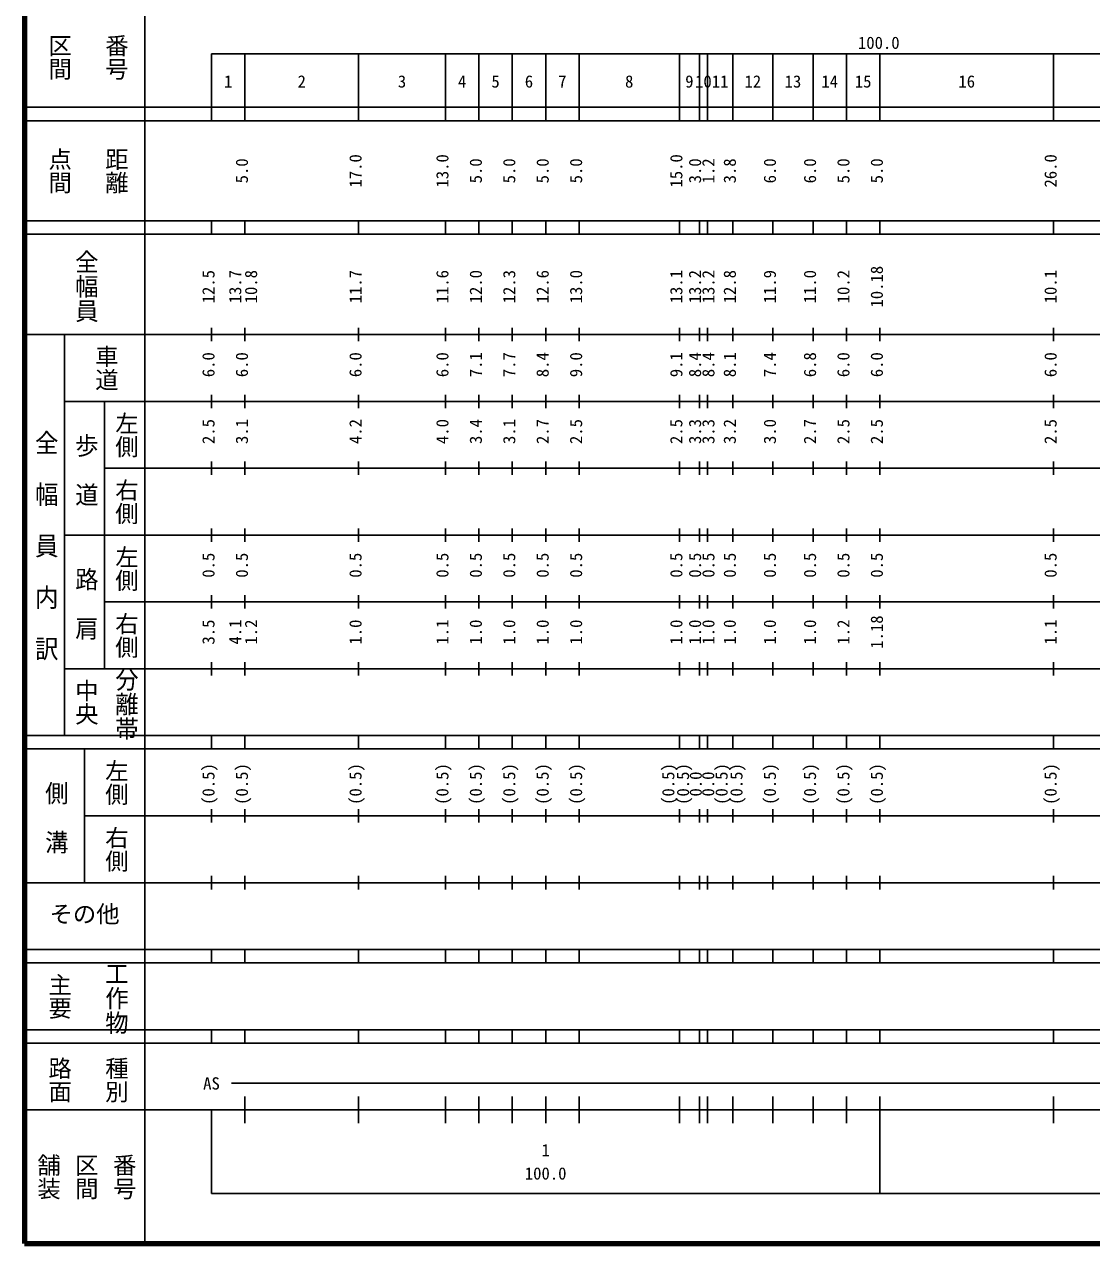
# Model space of a CAD drawing. Units: millimetres on the paper. Extents: x 40 to 680, y 20 to 380.
# Drawn here: x 40 to 199.7, y 20 to 202.4 of the extents above; entities that cross this region are included whole.
import ezdxf
from ezdxf.enums import TextEntityAlignment as Align

# ---------------------------------------------------------------- set-up
doc = ezdxf.new("R2010")
doc.units = ezdxf.units.MM
doc.layers.add('M-TTL', color=2, linetype='Continuous', lineweight=140)
doc.layers.add('M-TTL-BAND', color=7, linetype='Continuous', lineweight=25)
doc.styles.add('@ＭＳ ゴシック', font='')
doc.styles.add('ＭＳ ゴシック', font='')
doc.styles.get('@ＭＳ ゴシック').set_extended_font_data('@MS Gothic')
doc.styles.get('ＭＳ ゴシック').set_extended_font_data('MS Gothic')

msp = doc.modelspace()

# ---------------------------------------------------------------- linework, layer by layer
at = {"layer": 'M-TTL'}
for p, q in [((40, 380), (40, 20)), ((40, 20), (680, 20))]:
    msp.add_line(p, q, dxfattribs=at)
at = {"layer": 'M-TTL-BAND'}
for p, q in [((58, 370), (58, 20)), ((68, 198), (579, 198)), ((68, 198), (68, 188)), ((73, 188), (73, 198)), ((90, 188), (90, 198)), ((103, 188), (103, 198)), ((108, 188), (108, 198)), ((113, 188), (113, 198)), ((118, 188), (118, 198)), ((123, 188), (123, 198)), ((138, 188), (138, 198)), ((141, 188), (141, 198)), ((142.2, 188), (142.2, 198)), ((146, 188), (146, 198)), ((152, 188), (152, 198)), ((158, 188), (158, 198)), ((163, 188), (163, 198)), ((168, 188), (168, 198)), ((194, 188), (194, 198)), ((40, 190), (579, 190)), ((40, 188), (579, 188)), ((40, 173), (579, 173)), ((68, 171), (68, 173)), ((73, 171), (73, 173)), ((90, 171), (90, 173)), ((103, 171), (103, 173)), ((108, 171), (108, 173)), ((113, 171), (113, 173)), ((118, 171), (118, 173)), ((123, 171), (123, 173)), ((138, 171), (138, 173)), ((141, 171), (141, 173)), ((142.2, 171), (142.2, 173)), ((146, 171), (146, 173)), ((152, 171), (152, 173)), ((158, 171), (158, 173)), ((163, 171), (163, 173)), ((168, 171), (168, 173)), ((194, 171), (194, 173)), ((40, 171), (579, 171)), ((68, 155), (68, 157)), ((73, 155), (73, 157)), ((90, 155), (90, 157)), ((103, 155), (103, 157)), ((108, 155), (108, 157)), ((113, 155), (113, 157)), ((118, 155), (118, 157)), ((123, 155), (123, 157)), ((138, 155), (138, 157)), ((141, 155), (141, 157)), ((142.2, 155), (142.2, 157)), ((146, 155), (146, 157)), ((152, 155), (152, 157)), ((158, 155), (158, 157)), ((163, 155), (163, 157)), ((168, 155), (168, 157)), ((194, 155), (194, 157)), ((40, 156), (579, 156)), ((46, 96), (46, 156)), ((46, 146), (579, 146)), ((52, 146), (52, 106)), ((68, 145), (68, 147)), ((73, 145), (73, 147)), ((90, 145), (90, 147)), ((103, 145), (103, 147)), ((108, 145), (108, 147)), ((113, 145), (113, 147)), ((118, 145), (118, 147)), ((123, 145), (123, 147)), ((138, 145), (138, 147)), ((141, 145), (141, 147)), ((142.2, 145), (142.2, 147)), ((146, 145), (146, 147)), ((152, 145), (152, 147)), ((158, 145), (158, 147)), ((163, 145), (163, 147)), ((168, 145), (168, 147)), ((194, 145), (194, 147)), ((68, 135), (68, 137)), ((73, 135), (73, 137)), ((90, 135), (90, 137)), ((103, 135), (103, 137)), ((108, 135), (108, 137)), ((113, 135), (113, 137)), ((118, 135), (118, 137)), ((123, 135), (123, 137)), ((138, 135), (138, 137)), ((141, 135), (141, 137)), ((142.2, 135), (142.2, 137)), ((146, 135), (146, 137)), ((152, 135), (152, 137)), ((158, 135), (158, 137)), ((163, 135), (163, 137)), ((168, 135), (168, 137)), ((194, 135), (194, 137)), ((52, 136), (579, 136)), ((46, 126), (579, 126)), ((68, 125), (68, 127)), ((73, 125), (73, 127)), ((90, 125), (90, 127)), ((103, 125), (103, 127)), ((108, 125), (108, 127)), ((113, 125), (113, 127)), ((118, 125), (118, 127)), ((123, 125), (123, 127)), ((138, 125), (138, 127)), ((141, 125), (141, 127)), ((142.2, 125), (142.2, 127)), ((146, 125), (146, 127)), ((152, 125), (152, 127)), ((158, 125), (158, 127)), ((163, 125), (163, 127)), ((168, 125), (168, 127)), ((194, 125), (194, 127)), ((68, 115), (68, 117)), ((73, 115), (73, 117)), ((90, 115), (90, 117)), ((103, 115), (103, 117)), ((108, 115), (108, 117)), ((113, 115), (113, 117)), ((118, 115), (118, 117)), ((123, 115), (123, 117)), ((138, 115), (138, 117)), ((141, 115), (141, 117)), ((142.2, 115), (142.2, 117)), ((146, 115), (146, 117)), ((152, 115), (152, 117)), ((158, 115), (158, 117)), ((163, 115), (163, 117)), ((168, 115), (168, 117)), ((194, 115), (194, 117)), ((52, 116), (579, 116)), ((46, 106), (579, 106)), ((68, 105), (68, 107)), ((73, 105), (73, 107)), ((90, 105), (90, 107)), ((103, 105), (103, 107)), ((108, 105), (108, 107)), ((113, 105), (113, 107)), ((118, 105), (118, 107)), ((123, 105), (123, 107)), ((138, 105), (138, 107)), ((141, 105), (141, 107)), ((142.2, 105), (142.2, 107)), ((146, 105), (146, 107)), ((152, 105), (152, 107)), ((158, 105), (158, 107)), ((163, 105), (163, 107)), ((168, 105), (168, 107)), ((194, 105), (194, 107)), ((40, 96), (579, 96)), ((68, 94), (68, 96)), ((73, 94), (73, 96)), ((90, 94), (90, 96)), ((103, 94), (103, 96)), ((108, 94), (108, 96)), ((113, 94), (113, 96)), ((118, 94), (118, 96)), ((123, 94), (123, 96)), ((138, 94), (138, 96)), ((141, 94), (141, 96)), ((142.2, 94), (142.2, 96)), ((146, 94), (146, 96)), ((152, 94), (152, 96)), ((158, 94), (158, 96)), ((163, 94), (163, 96)), ((168, 94), (168, 96)), ((194, 94), (194, 96)), ((40, 94), (579, 94)), ((49, 94), (49, 74)), ((49, 84), (579, 84)), ((68, 83), (68, 85)), ((73, 83), (73, 85)), ((90, 83), (90, 85)), ((103, 83), (103, 85)), ((108, 83), (108, 85)), ((113, 83), (113, 85)), ((118, 83), (118, 85)), ((123, 83), (123, 85)), ((138, 83), (138, 85)), ((141, 83), (141, 85)), ((142.2, 83), (142.2, 85)), ((146, 83), (146, 85)), ((152, 83), (152, 85)), ((158, 83), (158, 85)), ((163, 83), (163, 85)), ((168, 83), (168, 85)), ((194, 83), (194, 85)), ((68, 73), (68, 75)), ((73, 73), (73, 75)), ((90, 73), (90, 75)), ((103, 73), (103, 75)), ((108, 73), (108, 75)), ((113, 73), (113, 75)), ((118, 73), (118, 75)), ((123, 73), (123, 75)), ((138, 73), (138, 75)), ((141, 73), (141, 75)), ((142.2, 73), (142.2, 75)), ((146, 73), (146, 75)), ((152, 73), (152, 75)), ((158, 73), (158, 75)), ((163, 73), (163, 75)), ((168, 73), (168, 75)), ((194, 73), (194, 75)), ((40, 74), (579, 74)), ((40, 64), (579, 64)), ((68, 62), (68, 64)), ((73, 62), (73, 64)), ((90, 62), (90, 64)), ((103, 62), (103, 64)), ((108, 62), (108, 64)), ((113, 62), (113, 64)), ((118, 62), (118, 64)), ((123, 62), (123, 64)), ((138, 62), (138, 64)), ((141, 62), (141, 64)), ((142.2, 62), (142.2, 64)), ((146, 62), (146, 64)), ((152, 62), (152, 64)), ((158, 62), (158, 64)), ((163, 62), (163, 64)), ((168, 62), (168, 64)), ((194, 62), (194, 64)), ((40, 62), (579, 62)), ((40, 52), (579, 52)), ((68, 50), (68, 52)), ((73, 50), (73, 52)), ((90, 50), (90, 52)), ((103, 50), (103, 52)), ((108, 50), (108, 52)), ((113, 50), (113, 52)), ((118, 50), (118, 52)), ((123, 50), (123, 52)), ((138, 50), (138, 52)), ((141, 50), (141, 52)), ((142.2, 50), (142.2, 52)), ((146, 50), (146, 52)), ((152, 50), (152, 52)), ((158, 50), (158, 52)), ((163, 50), (163, 52)), ((168, 50), (168, 52)), ((194, 50), (194, 52)), ((40, 50), (579, 50)), ((71, 44), (564, 44)), ((73, 38), (73, 42)), ((90, 38), (90, 42)), ((103, 38), (103, 42)), ((108, 38), (108, 42)), ((113, 38), (113, 42)), ((118, 38), (118, 42)), ((123, 38), (123, 42)), ((138, 38), (138, 42)), ((141, 38), (141, 42)), ((142.2, 38), (142.2, 42)), ((146, 38), (146, 42)), ((152, 38), (152, 42)), ((158, 38), (158, 42)), ((163, 38), (163, 42)), ((168, 27.5), (168, 42)), ((194, 38), (194, 42)), ((40, 40), (579, 40)), ((68, 40), (68, 27.5)), ((68, 27.5), (579, 27.5))]:
    msp.add_line(p, q, dxfattribs=at)

# ---------------------------------------------------------------- texts
for s, height, rotation, style, p in [('番号', 2.566, 270, '@ＭＳ ゴシック', (51.75, 201)), ('区間', 2.566, 270, '@ＭＳ ゴシック', (43.25, 201)), ('点間', 2.566, 270, '@ＭＳ ゴシック', (43.25, 184)), ('距離', 2.566, 270, '@ＭＳ ゴシック', (51.75, 184)), ('17.0', 1.833, 90, 'ＭＳ ゴシック', (91, 178)), ('13.0', 1.833, 90, 'ＭＳ ゴシック', (104, 178)), ('15.0', 1.833, 90, 'ＭＳ ゴシック', (139, 178)), ('26.0', 1.833, 90, 'ＭＳ ゴシック', (195, 178)), ('5.0', 1.833, 90, 'ＭＳ ゴシック', (74, 178.625)), ('5.0', 1.833, 90, 'ＭＳ ゴシック', (109, 178.625)), ('5.0', 1.833, 90, 'ＭＳ ゴシック', (114, 178.625)), ('5.0', 1.833, 90, 'ＭＳ ゴシック', (119, 178.625)), ('5.0', 1.833, 90, 'ＭＳ ゴシック', (124, 178.625)), ('3.0', 1.833, 90, 'ＭＳ ゴシック', (141.8, 178.625)), ('1.2', 1.833, 90, 'ＭＳ ゴシック', (143.8, 178.625)), ('3.8', 1.833, 90, 'ＭＳ ゴシック', (147, 178.625)), ('6.0', 1.833, 90, 'ＭＳ ゴシック', (153, 178.625)), ('6.0', 1.833, 90, 'ＭＳ ゴシック', (159, 178.625)), ('5.0', 1.833, 90, 'ＭＳ ゴシック', (164, 178.625)), ('5.0', 1.833, 90, 'ＭＳ ゴシック', (169, 178.625)), ('10.18', 1.833, 90, 'ＭＳ ゴシック', (169, 160.049)), ('12.5', 1.833, 90, 'ＭＳ ゴシック', (69, 160.674)), ('13.7', 1.833, 90, 'ＭＳ ゴシック', (73, 160.674)), ('10.8', 1.833, 90, 'ＭＳ ゴシック', (75.37, 160.674)), ('11.7', 1.833, 90, 'ＭＳ ゴシック', (91, 160.674)), ('11.6', 1.833, 90, 'ＭＳ ゴシック', (104, 160.674)), ('12.0', 1.833, 90, 'ＭＳ ゴシック', (109, 160.674)), ('12.3', 1.833, 90, 'ＭＳ ゴシック', (114, 160.674)), ('12.6', 1.833, 90, 'ＭＳ ゴシック', (119, 160.674)), ('13.0', 1.833, 90, 'ＭＳ ゴシック', (124, 160.674)), ('13.1', 1.833, 90, 'ＭＳ ゴシック', (139, 160.674)), ('13.2', 1.833, 90, 'ＭＳ ゴシック', (141.8, 160.674)), ('13.2', 1.833, 90, 'ＭＳ ゴシック', (143.8, 160.674)), ('12.8', 1.833, 90, 'ＭＳ ゴシック', (147, 160.674)), ('11.9', 1.833, 90, 'ＭＳ ゴシック', (153, 160.674)), ('11.0', 1.833, 90, 'ＭＳ ゴシック', (159, 160.674)), ('10.2', 1.833, 90, 'ＭＳ ゴシック', (164, 160.674)), ('10.1', 1.833, 90, 'ＭＳ ゴシック', (195, 160.674)), ('車道', 2.566, 270, '@ＭＳ ゴシック', (50.25, 154.5)), ('6.0', 1.833, 90, 'ＭＳ ゴシック', (69, 149.625)), ('6.0', 1.833, 90, 'ＭＳ ゴシック', (74, 149.625)), ('6.0', 1.833, 90, 'ＭＳ ゴシック', (91, 149.625)), ('6.0', 1.833, 90, 'ＭＳ ゴシック', (104, 149.625)), ('7.1', 1.833, 90, 'ＭＳ ゴシック', (109, 149.625)), ('7.7', 1.833, 90, 'ＭＳ ゴシック', (114, 149.625)), ('8.4', 1.833, 90, 'ＭＳ ゴシック', (119, 149.625)), ('9.0', 1.833, 90, 'ＭＳ ゴシック', (124, 149.625)), ('9.1', 1.833, 90, 'ＭＳ ゴシック', (139, 149.625)), ('8.4', 1.833, 90, 'ＭＳ ゴシック', (141.8, 149.625)), ('8.4', 1.833, 90, 'ＭＳ ゴシック', (143.8, 149.625)), ('8.1', 1.833, 90, 'ＭＳ ゴシック', (147, 149.625)), ('7.4', 1.833, 90, 'ＭＳ ゴシック', (153, 149.625)), ('6.8', 1.833, 90, 'ＭＳ ゴシック', (159, 149.625)), ('6.0', 1.833, 90, 'ＭＳ ゴシック', (164, 149.625)), ('6.0', 1.833, 90, 'ＭＳ ゴシック', (169, 149.625)), ('6.0', 1.833, 90, 'ＭＳ ゴシック', (195, 149.625)), ('左側', 2.566, 270, '@ＭＳ ゴシック', (53.25, 144.5)), ('2.5', 1.833, 90, 'ＭＳ ゴシック', (69, 139.625)), ('3.1', 1.833, 90, 'ＭＳ ゴシック', (74, 139.625)), ('4.2', 1.833, 90, 'ＭＳ ゴシック', (91, 139.625)), ('4.0', 1.833, 90, 'ＭＳ ゴシック', (104, 139.625)), ('3.4', 1.833, 90, 'ＭＳ ゴシック', (109, 139.625)), ('3.1', 1.833, 90, 'ＭＳ ゴシック', (114, 139.625)), ('2.7', 1.833, 90, 'ＭＳ ゴシック', (119, 139.625)), ('2.5', 1.833, 90, 'ＭＳ ゴシック', (124, 139.625)), ('2.5', 1.833, 90, 'ＭＳ ゴシック', (139, 139.625)), ('3.3', 1.833, 90, 'ＭＳ ゴシック', (141.8, 139.625)), ('3.3', 1.833, 90, 'ＭＳ ゴシック', (143.8, 139.625)), ('3.2', 1.833, 90, 'ＭＳ ゴシック', (147, 139.625)), ('3.0', 1.833, 90, 'ＭＳ ゴシック', (153, 139.625)), ('2.7', 1.833, 90, 'ＭＳ ゴシック', (159, 139.625)), ('2.5', 1.833, 90, 'ＭＳ ゴシック', (164, 139.625)), ('2.5', 1.833, 90, 'ＭＳ ゴシック', (169, 139.625)), ('2.5', 1.833, 90, 'ＭＳ ゴシック', (195, 139.625)), ('右側', 2.566, 270, '@ＭＳ ゴシック', (53.25, 134.5)), ('左側', 2.566, 270, '@ＭＳ ゴシック', (53.25, 124.5)), ('0.5', 1.833, 90, 'ＭＳ ゴシック', (69, 119.625)), ('0.5', 1.833, 90, 'ＭＳ ゴシック', (74, 119.625)), ('0.5', 1.833, 90, 'ＭＳ ゴシック', (91, 119.625)), ('0.5', 1.833, 90, 'ＭＳ ゴシック', (104, 119.625)), ('0.5', 1.833, 90, 'ＭＳ ゴシック', (109, 119.625)), ('0.5', 1.833, 90, 'ＭＳ ゴシック', (114, 119.625)), ('0.5', 1.833, 90, 'ＭＳ ゴシック', (119, 119.625)), ('0.5', 1.833, 90, 'ＭＳ ゴシック', (124, 119.625)), ('0.5', 1.833, 90, 'ＭＳ ゴシック', (139, 119.625)), ('0.5', 1.833, 90, 'ＭＳ ゴシック', (141.8, 119.625)), ('0.5', 1.833, 90, 'ＭＳ ゴシック', (143.8, 119.625)), ('0.5', 1.833, 90, 'ＭＳ ゴシック', (147, 119.625)), ('0.5', 1.833, 90, 'ＭＳ ゴシック', (153, 119.625)), ('0.5', 1.833, 90, 'ＭＳ ゴシック', (159, 119.625)), ('0.5', 1.833, 90, 'ＭＳ ゴシック', (164, 119.625)), ('0.5', 1.833, 90, 'ＭＳ ゴシック', (169, 119.625)), ('0.5', 1.833, 90, 'ＭＳ ゴシック', (195, 119.625)), ('右側', 2.566, 270, '@ＭＳ ゴシック', (53.25, 114.5)), ('3.5', 1.833, 90, 'ＭＳ ゴシック', (69, 109.625)), ('4.1', 1.833, 90, 'ＭＳ ゴシック', (73, 109.625)), ('1.2', 1.833, 90, 'ＭＳ ゴシック', (75.37, 109.625)), ('1.0', 1.833, 90, 'ＭＳ ゴシック', (91, 109.625)), ('1.1', 1.833, 90, 'ＭＳ ゴシック', (104, 109.625)), ('1.0', 1.833, 90, 'ＭＳ ゴシック', (109, 109.625)), ('1.0', 1.833, 90, 'ＭＳ ゴシック', (114, 109.625)), ('1.0', 1.833, 90, 'ＭＳ ゴシック', (119, 109.625)), ('1.0', 1.833, 90, 'ＭＳ ゴシック', (124, 109.625)), ('1.0', 1.833, 90, 'ＭＳ ゴシック', (139, 109.625)), ('1.0', 1.833, 90, 'ＭＳ ゴシック', (141.8, 109.625)), ('1.0', 1.833, 90, 'ＭＳ ゴシック', (143.8, 109.625)), ('1.0', 1.833, 90, 'ＭＳ ゴシック', (147, 109.625)), ('1.0', 1.833, 90, 'ＭＳ ゴシック', (153, 109.625)), ('1.0', 1.833, 90, 'ＭＳ ゴシック', (159, 109.625)), ('1.2', 1.833, 90, 'ＭＳ ゴシック', (164, 109.625)), ('1.18', 1.833, 90, 'ＭＳ ゴシック', (169, 109)), ('1.1', 1.833, 90, 'ＭＳ ゴシック', (195, 109.625)), ('中央', 2.566, 270, '@ＭＳ ゴシック', (47.25, 104.5)), ('左側', 2.566, 270, '@ＭＳ ゴシック', (51.75, 92.5)), ('(0.5)', 1.833, 90, 'ＭＳ ゴシック', (69, 85.639)), ('(0.5)', 1.833, 90, 'ＭＳ ゴシック', (74, 85.639)), ('(0.5)', 1.833, 90, 'ＭＳ ゴシック', (91, 85.639)), ('(0.5)', 1.833, 90, 'ＭＳ ゴシック', (104, 85.639)), ('(0.5)', 1.833, 90, 'ＭＳ ゴシック', (109, 85.639)), ('(0.5)', 1.833, 90, 'ＭＳ ゴシック', (114, 85.639)), ('(0.5)', 1.833, 90, 'ＭＳ ゴシック', (119, 85.639)), ('(0.5)', 1.833, 90, 'ＭＳ ゴシック', (124, 85.639)), ('(0.5)', 1.833, 90, 'ＭＳ ゴシック', (137.8, 85.639)), ('(0.5)', 1.833, 90, 'ＭＳ ゴシック', (140, 85.639)), ('(0.5)', 1.833, 90, 'ＭＳ ゴシック', (145.77, 85.639)), ('(0.5)', 1.833, 90, 'ＭＳ ゴシック', (148, 85.639)), ('(0.5)', 1.833, 90, 'ＭＳ ゴシック', (153, 85.639)), ('(0.5)', 1.833, 90, 'ＭＳ ゴシック', (159, 85.639)), ('(0.5)', 1.833, 90, 'ＭＳ ゴシック', (164, 85.639)), ('(0.5)', 1.833, 90, 'ＭＳ ゴシック', (169, 85.639)), ('(0.5)', 1.833, 90, 'ＭＳ ゴシック', (195, 85.639)), ('0.0', 1.833, 90, 'ＭＳ ゴシック', (141.9, 86.889)), ('0.0', 1.833, 90, 'ＭＳ ゴシック', (143.77, 86.889)), ('右側', 2.566, 270, '@ＭＳ ゴシック', (51.75, 82.5)), ('主要', 2.566, 270, '@ＭＳ ゴシック', (43.25, 60.5)), ('路面', 2.566, 270, '@ＭＳ ゴシック', (43.25, 48)), ('種別', 2.566, 270, '@ＭＳ ゴシック', (51.75, 48)), ('舗装', 2.566, 270, '@ＭＳ ゴシック', (41.583, 33.5)), ('区間', 2.566, 270, '@ＭＳ ゴシック', (47.25, 33.5)), ('番号', 2.566, 270, '@ＭＳ ゴシック', (52.917, 33.5))]:
    msp.add_text(s, height=height, rotation=rotation, dxfattribs=dict(at, style=style)).set_placement(p, align=Align.BOTTOM_LEFT)
at = {"layer": 'M-TTL-BAND', "style": 'ＭＳ ゴシック'}
for s, height, p in [('100.0', 1.833, (164.719, 198.195)), ('1', 1.833, (69.875, 192.405)), ('2', 1.833, (80.875, 192.405)), ('3', 1.833, (95.875, 192.405)), ('4', 1.833, (104.875, 192.405)), ('5', 1.833, (109.875, 192.405)), ('6', 1.833, (114.875, 192.405)), ('7', 1.833, (119.875, 192.405)), ('8', 1.833, (129.875, 192.405)), ('9', 1.833, (138.875, 192.405)), ('10', 1.833, (140.35, 192.405)), ('11', 1.833, (142.85, 192.405)), ('12', 1.833, (147.75, 192.405)), ('13', 1.833, (153.75, 192.405)), ('14', 1.833, (159.25, 192.405)), ('15', 1.833, (164.25, 192.405)), ('16', 1.833, (179.75, 192.405)), ('その他', 2.566, (43.75, 67.25)), ('AS', 1.833, (66.75, 42.5)), ('1', 1.833, (117.375, 32.523)), ('100.0', 1.833, (114.875, 29.033))]:
    msp.add_text(s, height=height, dxfattribs=at).set_placement(p, align=Align.BOTTOM_LEFT)
at = {"layer": 'M-TTL-BAND', "style": '@ＭＳ ゴシック'}
for s, width, p in [('全幅員', 1.05, (47.25, 168.75)), ('全\u3000幅\u3000員\u3000内\u3000訳', 1.1, (41.25, 141.75)), ('歩\u3000道', 1.05, (47.25, 141.25)), ('路\u3000肩', 1.05, (47.25, 121.25)), ('分離帯', 1.05, (53.25, 106.25)), ('側\u3000溝', 1.05, (42.75, 89.25)), ('工作物', 1.05, (51.75, 62.25))]:
    msp.add_text(s, height=2.566, rotation=270, dxfattribs=dict(at, width=width)).set_placement(p, align=Align.BOTTOM_LEFT)

doc.saveas('drawing.dxf')
